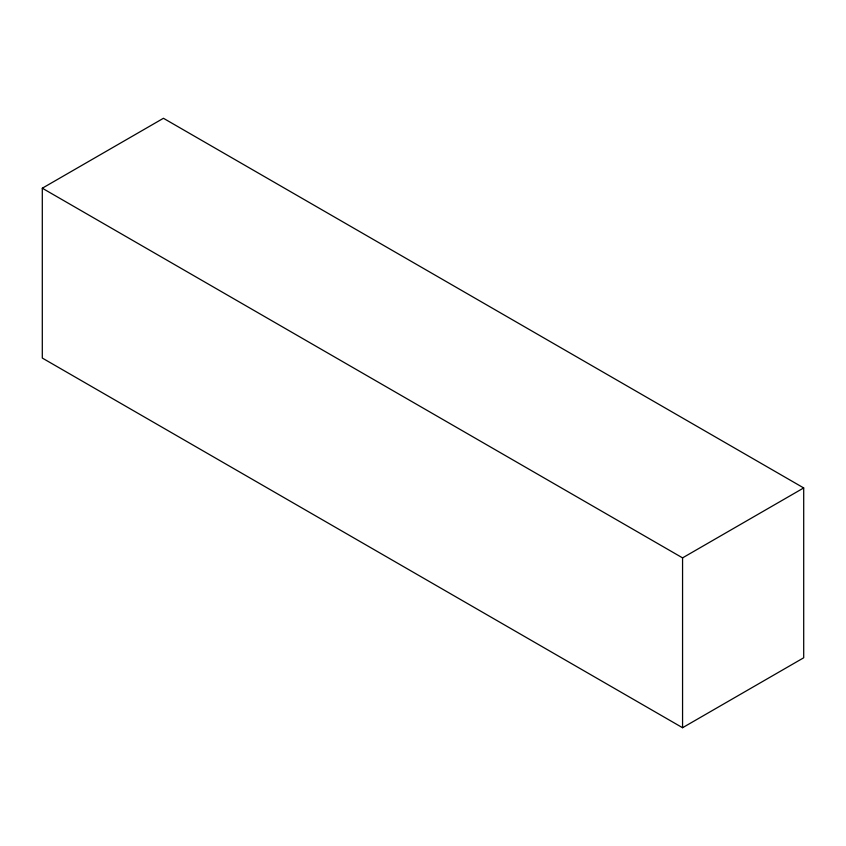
<?xml version="1.0" encoding="UTF-8"?>
<svg xmlns="http://www.w3.org/2000/svg" width="846" height="846" viewBox="0 0 846 846"><rect width="100%" height="100%" fill="white"/><g stroke="black" fill="none" stroke-linecap="round" stroke-linejoin="round"><path stroke-width="1.27" d="M42.3 188.214L163.437 118.281L803.7 487.941L803.7 657.786L682.563 727.719L42.3 358.059L42.3 188.214L682.563 557.874L803.7 487.941M682.563 557.874L682.563 727.719"/></g></svg>
